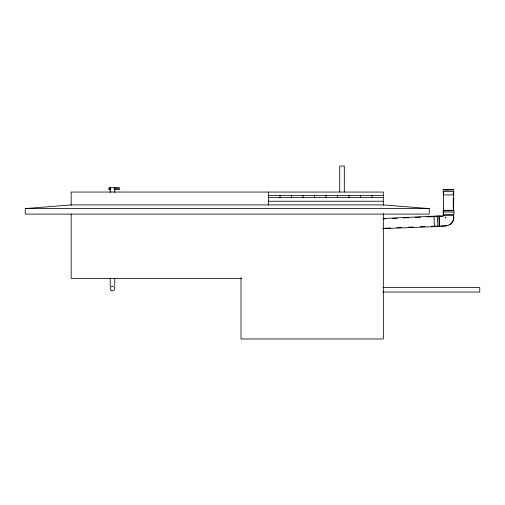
<?xml version="1.0" encoding="UTF-8"?>
<svg xmlns="http://www.w3.org/2000/svg" width="505" height="505" viewBox="0 0 505 505"><rect width="100%" height="100%" fill="white"/><g stroke="black" fill="none" stroke-linecap="round" stroke-linejoin="round"><path stroke-width="0.76" d="M453.338 218.981L453.364 215.3M453.219 194.88L453.49 191.389M453.787 191.382L453.623 210.055M453.162 219.909L452.474 221.663M451.363 223.191L451.969 222.465M450.668 223.835L449.071 224.839M435.367 216.405L436.756 216.222M25.25 208.584L71.161 204.91L383.339 204.91L429.25 208.584L429.25 214.095L25.25 214.095L25.25 208.584L429.25 208.584M438.971 216.077L443.276 215.862M438.984 216.361L443.295 216.14M440.903 225.779L446.483 225.495M438.763 226.164C446.47 227.414 455.276 224.555 453.641 215.3L443.579 215.37M383.024 218.514L437.444 216.02M383.036 218.81L385.391 218.703M392.442 218.4L397.145 218.192M403.413 217.92L408.898 217.68M415.167 217.402L420.652 217.163M426.921 216.891L432.406 216.651M385.018 228.235L390.504 227.995M396.772 227.717L401.475 227.515M408.532 227.206L413.235 226.998M420.286 226.695L424.989 226.486M431.257 226.215L437.892 226.221M382.683 228.632L437.904 226.518M443.087 189.621L453.774 189.545M447.051 190.057L442.986 190.082M453.875 190.006L446.976 190.057M442.999 191.458L453.888 191.382M443.283 191.458L443.554 214.675M443.592 194.943L453.345 194.873M443.264 210.339L453.881 210.263M442.935 210.774L454.216 210.699M442.948 212.075L454.229 211.999M109.004 187.753L119.331 187.753M108.531 188.214L110.387 188.214M114.168 188.214L119.805 188.214M108.531 189.59L110.387 189.59M114.168 189.59L119.805 189.59M268.565 195.454L383.339 195.454M268.565 197.569L383.339 197.569M268.565 201.236L383.339 201.236M241.441 278.369L71.161 278.369L71.161 214.025M382.904 287.459L479.75 287.459L479.75 292.048L382.796 292.048M443.592 214.675L443.857 215.37L443.851 214.675M443.396 191.458L443.649 194.248M433.972 216.462L433.991 216.961M439.281 215.938L439.729 226.253M438.807 215.679L439.281 226.556M437.431 215.736L437.904 226.619M433.978 216.582L434.382 225.912M453.894 211.999L453.913 214.606L443.295 214.675L443.276 212.075M453.238 197.909L453.326 210.055M383.339 205.396L383.339 192.058L71.161 192.058L71.161 205.396M383.339 213.577L383.339 338.969L241.024 338.969L241.024 277.687M371.863 195.454L371.863 197.569M360.387 195.454L360.387 197.569M348.911 195.454L348.911 197.569M344.315 192.052L344.315 166.031L339.726 166.031L339.726 191.913M337.435 195.454L337.435 197.569M325.952 195.454L325.952 197.569M314.476 195.454L314.476 197.569M303 195.454L303 197.569M291.524 195.454L291.524 197.569M280.048 195.454L280.048 197.569M268.565 192.058L268.565 205.062M114.755 187.753L114.755 192.481M114.755 278.369L114.755 285.729M110.197 187.753L110.197 192.481M110.197 278.35L110.197 286.038M445.82 217.51L445.366 217.99L445.865 218.002L445.82 217.51M111.113 290.312A2.298 2.298 0 0 0 114.755 288.727A2.298 2.298 0 0 0 111.561 286.36A2.298 2.298 0 0 0 111.113 290.312"/></g></svg>
